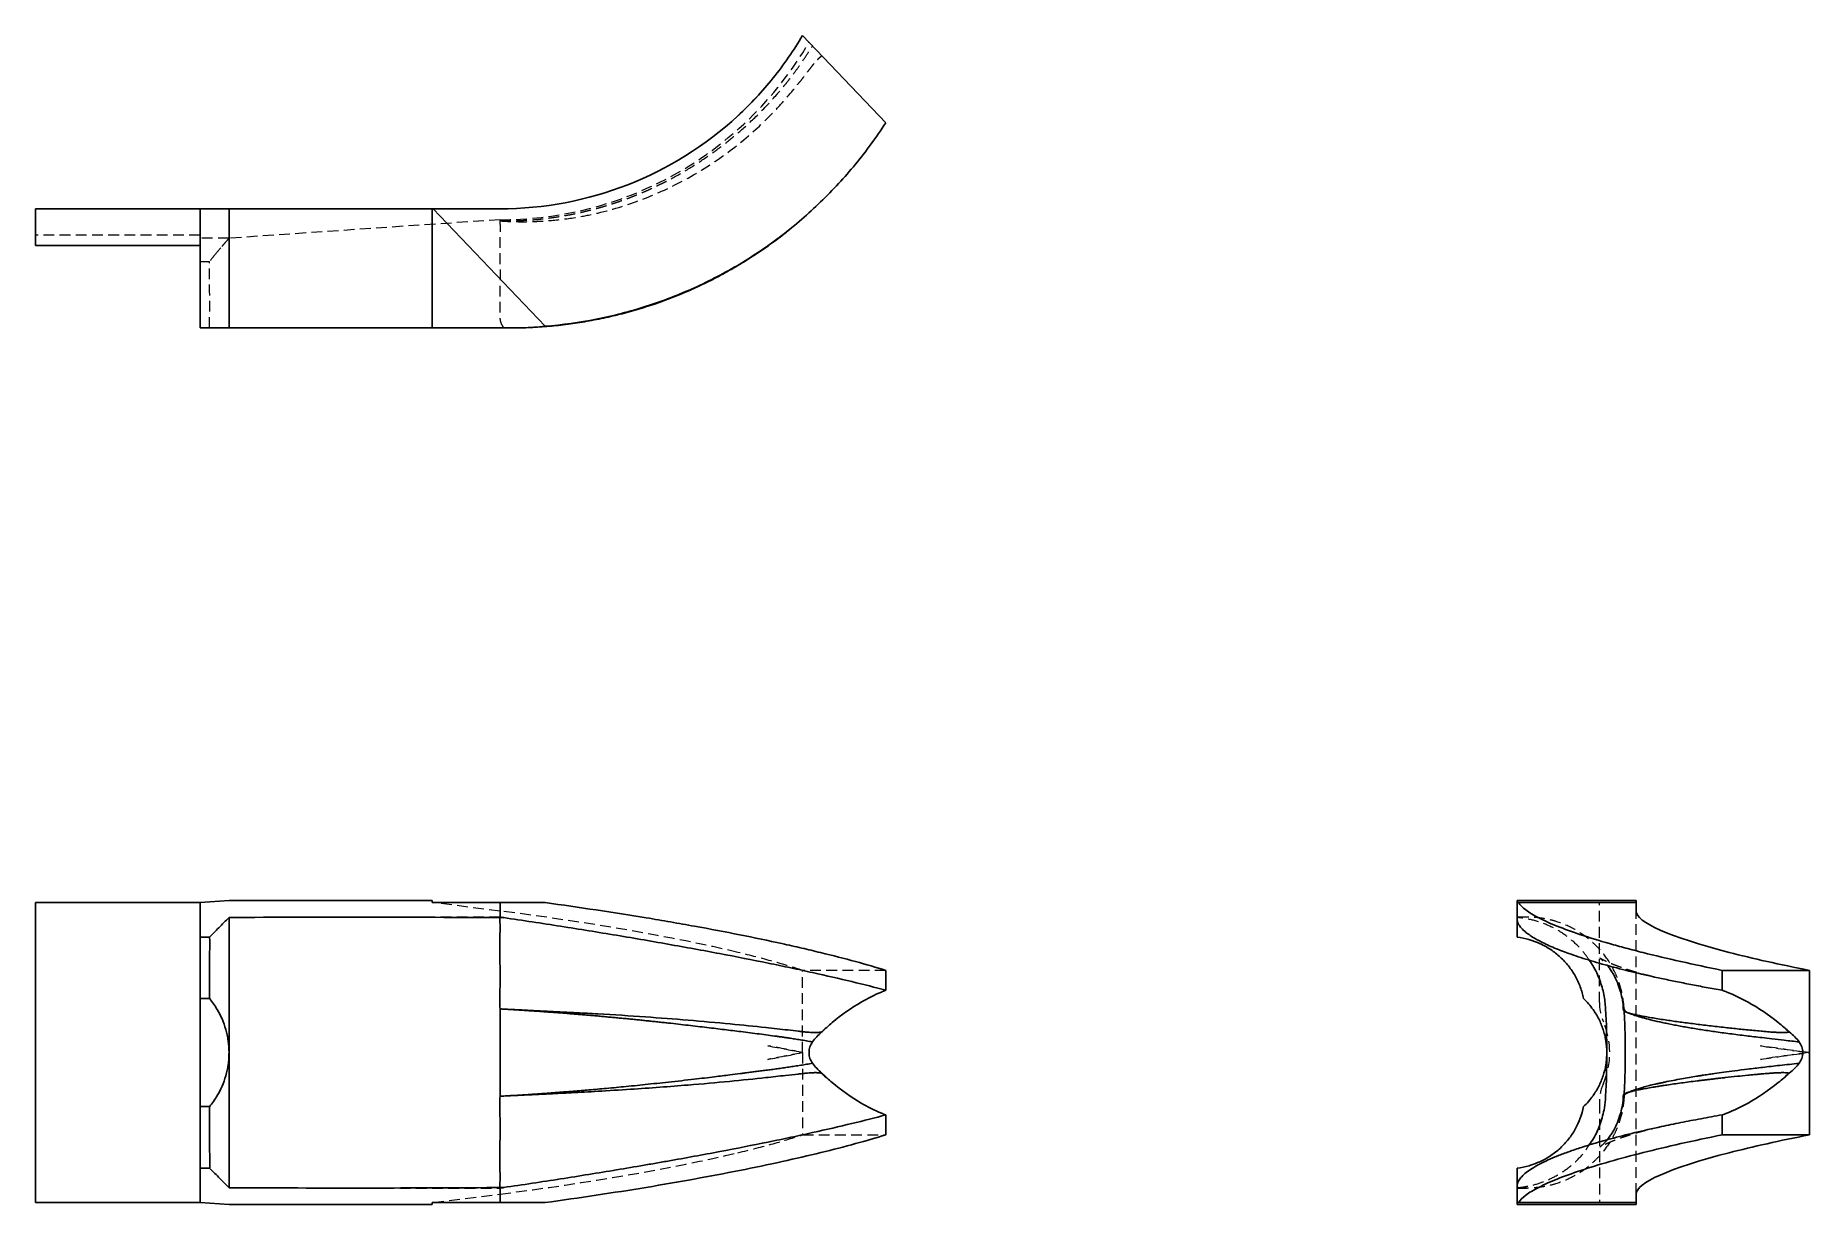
# Model space of a CAD drawing. Header units: millimetres. Extents: x 33 to 242, y 39 to 177.
import ezdxf

# ---------------------------------------------------------------- set-up
doc = ezdxf.new("R2010")
doc.units = ezdxf.units.MM
doc.linetypes.add('HIDDEN', pattern=[1.905, 1.27, -0.635])

msp = doc.modelspace()

# ---------------------------------------------------------------- linework, layer by layer
at = {"color": 7, "linetype": 'Continuous', "lineweight": 25}
for p, q in [((132.99, 166.37), (123.21, 176.63)), ((33, 151.92), (33, 156.25)), ((33, 156.25), (52.35, 156.25)), ((52.35, 151.92), (52.35, 156.25)), ((55.76, 156.25), (52.35, 156.25)), ((55.76, 142.25), (55.76, 156.25)), ((79.66, 156.25), (55.76, 156.25)), ((79.66, 156.25), (79.66, 142.25)), ((79.66, 156.25), (79.77, 156.25)), ((79.77, 156.25), (92.93, 142.43)), ((87.63, 156.25), (79.77, 156.25)), ((52.35, 151.92), (33, 151.92)), ((52.35, 151.92), (52.35, 142.25)), ((52.35, 142.25), (55.76, 142.25)), ((55.76, 142.25), (79.66, 142.25)), ((79.66, 142.25), (87.63, 142.25)), ((52.35, 74.66), (33, 74.66)), ((33, 62.91), (33, 74.66)), ((52.35, 74.66), (55.76, 74.89)), ((52.35, 70.61), (52.35, 74.66)), ((55.76, 74.89), (79.66, 74.89)), ((79.66, 74.89), (79.66, 74.66)), ((79.66, 74.66), (87.63, 74.66)), ((87.63, 74.66), (87.63, 72.95)), ((207.24, 74.66), (207.24, 72.78)), ((221.25, 74.89), (207.25, 74.89)), ((207.25, 74.89), (207.25, 74.66)), ((221.25, 74.66), (207.43, 74.66)), ((221.25, 74.66), (221.25, 74.89)), ((221.25, 73.66), (221.25, 74.66)), ((52.35, 70.61), (53.48, 70.61)), ((132.99, 64.35), (132.99, 66.69)), ((231.37, 64.35), (231.37, 66.69)), ((231.37, 66.69), (241.63, 66.69)), ((241.63, 57.02), (241.63, 66.69)), ((33, 60.65), (33, 62.91)), ((52.35, 63.37), (53.48, 63.37)), ((52.35, 63.37), (52.35, 50.67)), ((33, 60.65), (33, 53.39)), ((87.63, 57.02), (87.63, 62.16)), ((87.63, 57.02), (87.63, 51.88)), ((241.63, 57.02), (241.63, 47.35)), ((33, 53.39), (33, 51.13)), ((33, 51.13), (33, 39.38)), ((52.35, 50.67), (53.48, 50.67)), ((132.99, 49.7), (132.99, 47.35)), ((231.37, 49.7), (231.37, 47.35)), ((241.63, 47.35), (231.37, 47.35)), ((53.48, 43.43), (52.35, 43.43)), ((52.35, 43.43), (52.35, 39.38)), ((87.63, 39.38), (87.63, 41.09)), ((207.24, 41.27), (207.24, 39.38)), ((221.25, 39.38), (221.25, 40.38)), ((52.35, 39.38), (33, 39.38)), ((55.76, 39.15), (52.35, 39.38)), ((55.76, 39.15), (79.66, 39.15)), ((79.66, 39.38), (79.66, 39.15)), ((79.66, 39.38), (87.63, 39.38)), ((207.25, 39.38), (207.25, 39.15)), ((207.25, 39.15), (221.25, 39.15)), ((207.43, 39.38), (221.25, 39.38)), ((221.25, 39.15), (221.25, 39.38))]:
    msp.add_line(p, q, dxfattribs=at)
at = {"color": 7, "linetype": 'HIDDEN', "lineweight": 18}
for p, q in [((87.63, 154.97), (55.75, 152.79)), ((87.63, 154.97), (87.63, 154.83)), ((52.35, 153.15), (33, 153.15)), ((55.74, 152.79), (52.35, 152.79)), ((54.37, 151.18), (54.78, 151.66)), ((52.35, 150.06), (53.48, 150.06)), ((88.08, 142.25), (87.63, 142.25)), ((87.63, 73.66), (79.77, 74.66)), ((207.25, 74.66), (207.25, 72.95)), ((216.92, 62.91), (216.92, 74.66)), ((221.25, 40.38), (221.25, 73.66)), ((87.63, 72.95), (70.12, 72.95)), ((207.25, 72.95), (207.25, 72.79)), ((208.44, 72.95), (207.25, 72.95)), ((207.25, 72.86), (207.25, 72.62)), ((132.99, 66.69), (123.21, 66.69)), ((123.21, 57.02), (123.21, 66.69)), ((219.85, 61.76), (219.83, 62.16)), ((219.83, 62.11), (219.84, 61.89)), ((220.1, 61.77), (220.2, 61.73)), ((123.21, 57.02), (123.21, 47.35)), ((219.85, 52.28), (219.83, 51.88)), ((216.92, 51.13), (216.92, 39.38)), ((219.84, 52.15), (219.83, 51.93)), ((123.21, 47.35), (132.99, 47.35)), ((70.12, 41.09), (87.63, 41.09)), ((79.77, 39.38), (87.63, 40.38)), ((207.25, 41.09), (207.25, 41.26)), ((207.25, 41.09), (207.25, 41.13)), ((207.25, 39.38), (207.25, 41.09)), ((207.25, 41.09), (208.44, 41.09))]:
    msp.add_line(p, q, dxfattribs=at)
at = {"color": 7, "linetype": 'Continuous', "lineweight": 25}
msp.add_arc((87.63, 197.5), 41.25, 270, 312.7029, dxfattribs=at)
at = {"color": 7, "linetype": 'HIDDEN', "lineweight": 18}
for centre, radius, start, end in [((222.61, 62.91), 5.69, 180, 203.4682), ((209.04, 57.02), 9.1, 336.5318, 23.4682), ((222.61, 51.13), 5.69, 156.5318, 180)]:
    msp.add_arc(centre, radius, start, end, dxfattribs=at)
for centre, major_axis, start_param, end_param in [((87.63, 68.69), (41.25, -5.3), 0.840756, 1.586063), ((87.63, 45.36), (41.25, 5.3), 4.697122, 5.442429)]:
    msp.add_ellipse(centre, major_axis=major_axis, ratio=0.118755, start_param=start_param, end_param=end_param, dxfattribs=at)
at = {"color": 7, "linetype": 'Continuous', "lineweight": 25}
for centre, major_axis, ratio, start_param, end_param in [((262.5, 68.69), (41.25, -5.06), 0.124876, 3.156905, 3.902212), ((70.12, 61.57), (-167.3, 0), 0.068024, 4.604856, 4.79833), ((262.5, 45.36), (41.25, 5.06), 0.124876, 2.380973, 3.12628), ((70.12, 52.47), (-167.3, 0), 0.068024, 1.484856, 1.678329)]:
    msp.add_ellipse(centre, major_axis=major_axis, ratio=ratio, start_param=start_param, end_param=end_param, dxfattribs=at)
at = {"color": 7, "linetype": 'HIDDEN', "lineweight": 18}
for points, knots in [([(87.63, 154.97), (94.1, 154.95), (100.57, 156.46), (106.36, 159.34), (110.23, 161.25), (113.79, 163.78), (116.89, 166.78), (119.65, 169.45), (122.04, 172.51), (123.97, 175.84)], [-3.866808, -3.866808, -3.866808, -3.866808, -2.156703, -2.156703, -2.156703, -1.016633, -1.016633, -1.016633, 0, 0, 0, 0]), ([(87.63, 154.83), (87.84, 154.83), (88.27, 154.83), (88.91, 154.83), (89.56, 154.85), (90.2, 154.88), (90.85, 154.92), (91.5, 154.96), (92.14, 155.02), (92.79, 155.09), (93.44, 155.17), (94.09, 155.26), (94.74, 155.36), (95.38, 155.47), (96.03, 155.59), (96.68, 155.73), (97.32, 155.87), (97.97, 156.02), (98.61, 156.19), (99.26, 156.36), (99.9, 156.55), (100.54, 156.74), (101.18, 156.95), (101.81, 157.17), (102.45, 157.4), (103.08, 157.64), (103.71, 157.89), (104.34, 158.15), (104.96, 158.42), (105.58, 158.7), (106.2, 159), (106.82, 159.3), (108.02, 159.92), (109.76, 160.9), (111.96, 162.33), (114.02, 163.84), (116.08, 165.54), (118.15, 167.47), (119.66, 169.09), (120.63, 170.21), (121.12, 170.8), (121.68, 171.5), (122.29, 172.31), (122.96, 173.24), (123.67, 174.28), (124.13, 175.02), (124.38, 175.41)], [0, 0, 0, 0, 0.014566, 0.029159, 0.043779, 0.058427, 0.073106, 0.087815, 0.102555, 0.117328, 0.132134, 0.146973, 0.161847, 0.176756, 0.1917, 0.20668, 0.221696, 0.236749, 0.251839, 0.266967, 0.282134, 0.297338, 0.312582, 0.327865, 0.343188, 0.35855, 0.373952, 0.389395, 0.404877, 0.4204, 0.435964, 0.451568, 0.467213, 0.528322, 0.587847, 0.645788, 0.702139, 0.770018, 0.838327, 0.853173, 0.870765, 0.891106, 0.914197, 0.940041, 0.968641, 1, 1, 1, 1]), ([(87.63, 154.83), (87.81, 154.82), (88.21, 154.79), (88.85, 154.76), (89.59, 154.74), (90.43, 154.73), (91.36, 154.75), (92.38, 154.79), (94.17, 154.91), (96.44, 155.19), (100.23, 155.95), (104.67, 157.34), (109.91, 159.81), (114.67, 162.91), (118.05, 165.83), (120.22, 168.06), (121.5, 169.47), (122.47, 170.65), (123.16, 171.52), (123.58, 172.06), (123.95, 172.55), (124.26, 172.94), (124.51, 173.26), (124.71, 173.5), (124.9, 173.71), (125.07, 173.89), (125.22, 174.04), (125.36, 174.16), (125.45, 174.22), (125.49, 174.25)], [0, 0, 0, 0, 0.0123976, 0.0269193, 0.0435643, 0.0623329, 0.0832271, 0.1062504, 0.1314087, 0.2037699, 0.2599395, 0.3919094, 0.5166827, 0.6495988, 0.7741716, 0.8170248, 0.8598504, 0.9026195, 0.9197186, 0.9351331, 0.9488647, 0.9609176, 0.9688232, 0.9759325, 0.9822539, 0.987799, 0.9925848, 0.9966374, 1, 1, 1, 1]), ([(119.13, 170.87), (119.12, 170.85), (119.05, 170.77), (118.91, 170.61), (118.64, 170.29), (118.27, 169.88), (117.83, 169.4), (117.33, 168.87), (116.78, 168.31), (116.18, 167.72), (115.79, 167.36), (115.6, 167.18)], [0, 0, 0, 0, 0.015777, 0.057858, 0.126064, 0.251644, 0.379313, 0.501784, 0.675793, 0.841789, 1, 1, 1, 1]), ([(87.63, 154.83), (87.62, 154.79), (87.62, 154.67), (87.63, 154.38), (87.64, 154.27), (87.65, 153.99), (87.64, 153.84), (87.63, 153.32), (87.61, 152.91), (87.6, 152.19), (87.6, 151.93), (87.6, 151.39), (87.6, 151.11), (87.61, 150.52), (87.62, 150.22), (87.63, 149.58), (87.63, 149.25), (87.64, 148.22), (87.63, 147.51), (87.62, 146.4), (87.62, 146.03), (87.62, 145.26), (87.62, 144.87), (87.62, 144.29), (87.62, 144.1), (87.62, 143.8), (87.62, 143.71), (87.63, 143.51), (87.62, 143.41), (87.64, 143.12), (87.69, 142.93), (87.85, 142.57), (87.95, 142.4), (88.08, 142.25)], [0, 0, 0, 0, 0.125, 0.125, 0.1875, 0.1875, 0.25, 0.25, 0.375, 0.375, 0.4375, 0.4375, 0.5, 0.5, 0.5625, 0.5625, 0.625, 0.625, 0.75, 0.75, 0.8125, 0.8125, 0.875, 0.875, 0.90625, 0.90625, 0.921875, 0.921875, 0.9375, 0.9375, 0.96875, 0.96875, 1, 1, 1, 1]), ([(55.74, 152.78), (55.75, 152.78), (55.76, 152.8), (55.66, 152.68), (55.44, 152.42), (55.12, 152.05), (54.77, 151.64), (54.5, 151.33), (54.37, 151.18)], [0, 0, 0, 0, 0.058884, 0.275101, 0.473536, 0.676913, 0.837507, 1, 1, 1, 1]), ([(55.76, 152.78), (55.76, 152.78), (55.76, 152.79), (55.76, 152.71), (55.76, 152.66)], [0, 0, 0, 0, 0.39446, 1, 1, 1, 1]), ([(53.48, 142.25), (53.48, 143.2), (53.49, 144.1), (53.49, 145.18), (53.49, 145.4), (53.49, 145.81), (53.49, 146.01), (53.48, 146.6), (53.48, 146.97), (53.48, 147.49), (53.48, 147.66), (53.48, 147.99), (53.48, 148.14), (53.48, 148.58), (53.48, 148.84), (53.48, 149.31), (53.48, 149.51), (53.48, 149.84), (53.48, 149.97), (53.48, 150.06)], [0, 0, 0, 0, 0.25, 0.25, 0.3125, 0.3125, 0.375, 0.375, 0.5, 0.5, 0.5625, 0.5625, 0.625, 0.625, 0.75, 0.75, 0.875, 0.875, 1, 1, 1, 1]), ([(87.63, 72.95), (87.64, 72.95), (87.66, 72.95), (87.87, 72.92), (88.04, 72.89), (88.08, 72.89)], [0, 0, 0, 0, 0.324471, 0.8616216, 1, 1, 1, 1]), ([(219.83, 62.16), (219.79, 62.94), (219.67, 63.7), (219.38, 64.82), (219.27, 65.19), (218.99, 65.92), (218.84, 66.28), (218.32, 67.32), (217.91, 67.97), (217.19, 68.88), (216.93, 69.18), (216.39, 69.74), (216.11, 70), (215.52, 70.5), (215.22, 70.74), (214.58, 71.17), (214.25, 71.38), (213.22, 71.94), (212.51, 72.23), (211.4, 72.57), (211.03, 72.66), (210.26, 72.81), (209.87, 72.87), (209.29, 72.92), (209.1, 72.94), (208.8, 72.95), (208.71, 72.95), (208.51, 72.95), (208.41, 72.95), (208.12, 72.95), (207.93, 72.94), (207.57, 72.92), (207.4, 72.91), (207.25, 72.89)], [0, 0, 0, 0, 0.125, 0.125, 0.1875, 0.1875, 0.25, 0.25, 0.375, 0.375, 0.4375, 0.4375, 0.5, 0.5, 0.5625, 0.5625, 0.625, 0.625, 0.75, 0.75, 0.8125, 0.8125, 0.875, 0.875, 0.90625, 0.90625, 0.921875, 0.921875, 0.9375, 0.9375, 0.96875, 0.96875, 1, 1, 1, 1]), ([(215.71, 67.89), (215.5, 68.21), (214.94, 69.06), (213.74, 70.23), (212.2, 71.36), (210.46, 72.21), (208.79, 72.72), (207.7, 72.86), (207.25, 72.91)], [0, 0, 0, 0, 0.11305, 0.298626, 0.489556, 0.67558, 0.866985, 1, 1, 1, 1]), ([(123.21, 66.69), (122.18, 67.04), (121.02, 67.38), (118.47, 68.09), (117.09, 68.44), (115.6, 68.8)], [0, 0, 0, 0, 0.5, 0.5, 1, 1, 1, 1]), ([(223.17, 65.96), (223.15, 65.96), (223.12, 65.97), (222.93, 66.02), (222.61, 66.1), (222.26, 66.18), (221.89, 66.28), (221.54, 66.38), (221.25, 66.46), (220.99, 66.54), (220.75, 66.61), (220.53, 66.68), (220.27, 66.76), (219.98, 66.86), (219.66, 66.97), (219.36, 67.07), (219.11, 67.17), (218.89, 67.25), (218.67, 67.33), (218.41, 67.44), (218.13, 67.55), (217.87, 67.67), (217.65, 67.77), (217.49, 67.85), (217.35, 67.92), (217.2, 68), (217.06, 68.07), (216.98, 68.12), (216.99, 68.12), (217.09, 68.05), (217.25, 67.91), (217.47, 67.7), (217.66, 67.49), (217.8, 67.33), (217.84, 67.28)], [0, 0, 0, 0, 0.026976, 0.049523, 0.071305, 0.098645, 0.131063, 0.160433, 0.184363, 0.205693, 0.225473, 0.243966, 0.264037, 0.290937, 0.321389, 0.352983, 0.37887, 0.399263, 0.42222, 0.451546, 0.485658, 0.527375, 0.561421, 0.588381, 0.612908, 0.647419, 0.688694, 0.746826, 0.804412, 0.854479, 0.899256, 0.939929, 0.980632, 1, 1, 1, 1]), ([(219.83, 62.16), (219.82, 62.14), (219.78, 62.11), (219.75, 62.07), (219.73, 62.02), (219.75, 61.98), (219.76, 61.96)], [0, 0, 0, 0, 0.1905123, 0.4225773, 0.6961868, 1, 1, 1, 1]), ([(219.85, 62.12), (219.87, 62.06), (219.89, 61.95), (220.16, 61.77), (220.49, 61.64), (220.6, 61.59)], [0, 0, 0, 0, 0.346322, 0.789139, 1, 1, 1, 1]), ([(219.85, 51.93), (219.85, 51.97), (219.87, 52.06), (220.06, 52.2), (220.26, 52.3), (220.37, 52.36), (220.48, 52.41), (220.55, 52.44), (220.57, 52.44)], [0, 0, 0, 0, 0.279759, 0.657488, 0.757409, 0.857739, 0.958481, 1, 1, 1, 1]), ([(219.83, 51.88), (219.79, 51.1), (219.67, 50.34), (219.38, 49.22), (219.27, 48.85), (218.99, 48.12), (218.84, 47.76), (218.32, 46.72), (217.91, 46.07), (217.19, 45.16), (216.93, 44.86), (216.39, 44.3), (216.11, 44.04), (215.52, 43.54), (215.22, 43.31), (214.58, 42.87), (214.25, 42.66), (213.22, 42.11), (212.51, 41.81), (211.4, 41.47), (211.03, 41.38), (210.26, 41.23), (209.87, 41.17), (209.29, 41.12), (209.1, 41.11), (208.8, 41.09), (208.71, 41.09), (208.51, 41.09), (208.41, 41.09), (208.12, 41.09), (207.93, 41.1), (207.57, 41.12), (207.4, 41.14), (207.25, 41.15)], [0, 0, 0, 0, 0.125, 0.125, 0.1875, 0.1875, 0.25, 0.25, 0.375, 0.375, 0.4375, 0.4375, 0.5, 0.5, 0.5625, 0.5625, 0.625, 0.625, 0.75, 0.75, 0.8125, 0.8125, 0.875, 0.875, 0.90625, 0.90625, 0.921875, 0.921875, 0.9375, 0.9375, 0.96875, 0.96875, 1, 1, 1, 1]), ([(219.83, 51.88), (219.81, 51.9), (219.77, 51.94), (219.74, 51.98), (219.73, 52.03), (219.75, 52.06), (219.76, 52.08)], [0, 0, 0, 0, 0.23798, 0.495873, 0.773582, 1, 1, 1, 1]), ([(217.84, 46.76), (217.79, 46.7), (217.65, 46.53), (217.45, 46.33), (217.26, 46.14), (217.11, 46.02), (217.01, 45.94), (216.97, 45.91), (217.01, 45.93), (217.08, 45.98), (217.16, 46.02), (217.26, 46.08), (217.38, 46.14), (217.54, 46.22), (217.78, 46.33), (218.13, 46.49), (218.54, 46.66), (218.98, 46.83), (219.43, 46.99), (219.89, 47.15), (220.28, 47.28), (220.55, 47.37), (220.79, 47.44), (221.05, 47.52), (221.35, 47.61), (221.71, 47.71), (222.11, 47.82), (222.5, 47.92), (222.87, 48.01), (223.11, 48.07), (223.15, 48.08), (223.17, 48.08)], [0, 0, 0, 0, 0.024924, 0.062939, 0.101102, 0.138406, 0.179111, 0.224892, 0.275936, 0.312595, 0.341572, 0.36423, 0.387357, 0.419467, 0.458234, 0.509864, 0.568226, 0.609095, 0.653471, 0.709195, 0.737492, 0.758321, 0.778133, 0.799394, 0.823101, 0.853645, 0.888877, 0.921147, 0.946456, 0.970598, 1, 1, 1, 1]), ([(115.6, 45.24), (117.09, 45.6), (118.47, 45.95), (121.02, 46.66), (122.18, 47.01), (123.21, 47.35)], [0, 0, 0, 0, 0.5, 0.5, 1, 1, 1, 1]), ([(207.25, 41.13), (207.81, 41.2), (208.94, 41.35), (210.63, 41.9), (212.3, 42.74), (213.84, 43.89), (215, 45.04), (215.52, 45.86), (215.7, 46.14)], [0, 0, 0, 0, 0.166042, 0.335853, 0.52251, 0.714601, 0.900923, 1, 1, 1, 1]), ([(87.63, 41.09), (87.64, 41.09), (87.66, 41.09), (87.87, 41.12), (88.04, 41.15), (88.08, 41.15)], [0, 0, 0, 0, 0.324471, 0.861622, 1, 1, 1, 1])]:
    msp.add_open_spline(points, degree=3, knots=knots, dxfattribs=at)
at = {"color": 7, "linetype": 'Continuous', "lineweight": 25}
for points, knots in [([(123.21, 176.63), (122.18, 174.89), (121.02, 173.22), (118.47, 170.05), (117.09, 168.57), (115.6, 167.18)], [0, 0, 0, 0, 0.5, 0.5, 1, 1, 1, 1]), ([(92.93, 142.43), (94.96, 142.6), (96.96, 142.88), (100.94, 143.66), (102.91, 144.17), (105.8, 145.09), (106.75, 145.43), (108.64, 146.16), (109.57, 146.55), (112.34, 147.8), (114.11, 148.73), (117.54, 150.78), (119.19, 151.9), (121.57, 153.73), (122.35, 154.36), (123.87, 155.67), (124.61, 156.35), (126.79, 158.46), (128.15, 159.94), (130.7, 163.04), (131.89, 164.67), (132.99, 166.37)], [0, 0, 0, 0, 0.125, 0.125, 0.25, 0.25, 0.3125, 0.3125, 0.375, 0.375, 0.5, 0.5, 0.625, 0.625, 0.6875, 0.6875, 0.75, 0.75, 0.875, 0.875, 1, 1, 1, 1]), ([(87.63, 142.25), (88.36, 142.24), (89.83, 142.23), (92.04, 142.32), (94.25, 142.5), (96.47, 142.78), (98.69, 143.16), (100.91, 143.63), (103.11, 144.2), (105.97, 145.07), (108.75, 146.12), (111.43, 147.33), (113.42, 148.33), (115.38, 149.43), (117.32, 150.62), (119.19, 151.9), (120.83, 153.09), (121.78, 153.91), (122.16, 154.24)], [0, 0, 0, 0, 0.058938, 0.117877, 0.177225, 0.236574, 0.297213, 0.357851, 0.418936, 0.48002, 0.59787, 0.657216, 0.716561, 0.777203, 0.837844, 0.898938, 0.960032, 1, 1, 1, 1]), ([(92.93, 74.66), (94.96, 74.38), (96.96, 74.09), (100.94, 73.5), (102.91, 73.19), (105.8, 72.71), (106.75, 72.55), (108.64, 72.22), (109.57, 72.05), (112.34, 71.55), (114.11, 71.22), (117.54, 70.53), (119.19, 70.19), (121.57, 69.67), (122.35, 69.49), (123.87, 69.14), (124.61, 68.96), (126.79, 68.43), (128.15, 68.08), (130.7, 67.38), (131.89, 67.04), (132.99, 66.69)], [0, 0, 0, 0, 0.125, 0.125, 0.25, 0.25, 0.3125, 0.3125, 0.375, 0.375, 0.5, 0.5, 0.625, 0.625, 0.6875, 0.6875, 0.75, 0.75, 0.875, 0.875, 1, 1, 1, 1]), ([(207.26, 74.66), (207.25, 74.66), (207.25, 74.66), (207.36, 74.66), (207.43, 74.66)], [0, 0, 0, 0, 0.401799, 1, 1, 1, 1]), ([(207.43, 74.66), (207.6, 74.38), (207.88, 74.09), (208.66, 73.5), (209.17, 73.19), (210.09, 72.71), (210.43, 72.55), (211.16, 72.22), (211.55, 72.05), (212.8, 71.55), (213.73, 71.22), (215.78, 70.53), (216.9, 70.19), (218.73, 69.67), (219.36, 69.49), (220.67, 69.14), (221.35, 68.96), (223.46, 68.43), (224.94, 68.08), (228.04, 67.38), (229.67, 67.04), (231.37, 66.69)], [0, 0, 0, 0, 0.125, 0.125, 0.25, 0.25, 0.3125, 0.3125, 0.375, 0.375, 0.5, 0.5, 0.625, 0.625, 0.6875, 0.6875, 0.75, 0.75, 0.875, 0.875, 1, 1, 1, 1]), ([(55.76, 72.91), (55.56, 72.71), (55.36, 72.51), (55.16, 72.31), (54.96, 72.11), (54.76, 71.9), (54.56, 71.7), (54.2, 71.34), (53.84, 70.97), (53.48, 70.61)], [0, 0, 0, 0, 0.00085035, 0.00085035, 0.00085035, 0.001700699, 0.001700699, 0.001700699, 0.003239052, 0.003239052, 0.003239052, 0.003239052]), ([(55.76, 62.17), (55.76, 62.85), (55.76, 63.52), (55.76, 64.51), (55.76, 64.84), (55.76, 65.49), (55.76, 65.81), (55.76, 66.74), (55.76, 67.34), (55.76, 68.18), (55.76, 68.46), (55.76, 68.99), (55.76, 69.24), (55.76, 69.97), (55.76, 70.42), (55.76, 71.21), (55.76, 71.56), (55.77, 72.14), (55.76, 72.37), (55.76, 72.64), (55.76, 72.72), (55.76, 72.84), (55.76, 72.88), (55.76, 72.91)], [0, 0, 0, 0, 0.125, 0.125, 0.1875, 0.1875, 0.25, 0.25, 0.375, 0.375, 0.4375, 0.4375, 0.5, 0.5, 0.625, 0.625, 0.75, 0.75, 0.875, 0.875, 0.9375, 0.9375, 1, 1, 1, 1]), ([(87.63, 62.16), (87.62, 62.78), (87.61, 64.05), (87.66, 65.87), (87.62, 67.59), (87.59, 69.12), (87.61, 70.45), (87.64, 71.53), (87.63, 72.33), (87.6, 72.8), (87.65, 72.94), (87.61, 72.96), (87.63, 72.95), (87.63, 72.95)], [0, 0, 0, 0, 0.108748, 0.220616, 0.329381, 0.441279, 0.550271, 0.662392, 0.77181, 0.884389, 0.974113, 0.99913, 1, 1, 1, 1]), ([(87.63, 72.95), (89.89, 72.62), (92.13, 72.29), (96.56, 71.6), (98.76, 71.24), (102.02, 70.7), (103.1, 70.52), (105.25, 70.15), (106.32, 69.96), (109.47, 69.4), (111.5, 69.03), (115.42, 68.29), (117.32, 67.91), (119.61, 67.45), (120.06, 67.35), (120.96, 67.17), (121.4, 67.07), (122.71, 66.8), (123.56, 66.61), (126.02, 66.07), (127.56, 65.71), (130.43, 65.02), (131.77, 64.68), (132.99, 64.35)], [0, 0, 0, 0, 0.125, 0.125, 0.25, 0.25, 0.3125, 0.3125, 0.375, 0.375, 0.5, 0.5, 0.625, 0.625, 0.65625, 0.65625, 0.6875, 0.6875, 0.75, 0.75, 0.875, 0.875, 1, 1, 1, 1]), ([(207.25, 72.79), (207.24, 72.73), (207.24, 72.57), (207.32, 72.3), (207.5, 71.96), (207.78, 71.61), (208.16, 71.25), (208.63, 70.89), (209.2, 70.52), (210.07, 70.03), (211.12, 69.53), (212.33, 69.04), (213.33, 68.67), (214.43, 68.29), (215.62, 67.91), (216.9, 67.53), (218.68, 67.04), (221.06, 66.43), (223.67, 65.84), (225.9, 65.38), (227.66, 65.03), (229.48, 64.68), (230.74, 64.46), (231.37, 64.35)], [0, 0, 0, 0, 0.020294, 0.062195, 0.104387, 0.14658, 0.18969, 0.232799, 0.276226, 0.319652, 0.403435, 0.445625, 0.487815, 0.530927, 0.574039, 0.617472, 0.660905, 0.7442, 0.828058, 0.870888, 0.913717, 0.956859, 1, 1, 1, 1]), ([(207.25, 72.62), (207.25, 72.51), (207.25, 72.21), (207.25, 71.72), (207.25, 71.15), (207.25, 70.79), (207.25, 70.61)], [0, 0, 0, 0, 0.155314, 0.456012, 0.728008, 1, 1, 1, 1]), ([(52.35, 63.37), (52.35, 64.3), (52.35, 65.2), (52.35, 66.85), (52.35, 67.6), (52.35, 68.89), (52.35, 69.42), (52.35, 70.22), (52.35, 70.49), (52.35, 70.61)], [0, 0, 0, 0, 0.25, 0.25, 0.5, 0.5, 0.75, 0.75, 1, 1, 1, 1]), ([(53.48, 70.61), (53.48, 70.49), (53.49, 70.23), (53.49, 69.73), (53.49, 69.62), (53.49, 69.38), (53.49, 69.26), (53.48, 68.87), (53.48, 68.57), (53.48, 68.09), (53.48, 67.92), (53.48, 67.57), (53.48, 67.39), (53.48, 66.84), (53.48, 66.45), (53.48, 65.62), (53.48, 65.19), (53.48, 64.29), (53.48, 63.84), (53.48, 63.37)], [0, 0, 0, 0, 0.25, 0.25, 0.3125, 0.3125, 0.375, 0.375, 0.5, 0.5, 0.5625, 0.5625, 0.625, 0.625, 0.75, 0.75, 0.875, 0.875, 1, 1, 1, 1]), ([(207.25, 70.61), (208.2, 70.49), (209.1, 70.23), (210.18, 69.73), (210.4, 69.62), (210.81, 69.38), (211.01, 69.26), (211.6, 68.87), (211.97, 68.57), (212.49, 68.09), (212.66, 67.92), (212.99, 67.57), (213.14, 67.39), (213.58, 66.84), (213.84, 66.45), (214.31, 65.62), (214.51, 65.19), (214.84, 64.29), (214.97, 63.84), (215.06, 63.37)], [0, 0, 0, 0, 0.25, 0.25, 0.3125, 0.3125, 0.375, 0.375, 0.5, 0.5, 0.5625, 0.5625, 0.625, 0.625, 0.75, 0.75, 0.875, 0.875, 1, 1, 1, 1]), ([(217.66, 62.17), (217.61, 62.73), (217.5, 63.88), (216.98, 65.59), (216.39, 66.96), (215.86, 67.68), (215.71, 67.89)], [0, 0, 0, 0, 0.278349, 0.563236, 0.87107, 1, 1, 1, 1]), ([(217.84, 67.28), (217.88, 67.22), (217.99, 67.1), (218.19, 66.82), (218.39, 66.52), (218.64, 66.09), (218.98, 65.42), (219.3, 64.58), (219.55, 63.63), (219.71, 62.78), (219.73, 62.2), (219.74, 61.96)], [0, 0, 0, 0, 0.095376, 0.219504, 0.278329, 0.357004, 0.473207, 0.628696, 0.755022, 0.899954, 1, 1, 1, 1]), ([(241.63, 66.69), (239.89, 67.04), (238.22, 67.38), (235.05, 68.09), (233.57, 68.44), (232.18, 68.8)], [0, 0, 0, 0, 0.5, 0.5, 1, 1, 1, 1]), ([(126.07, 59.99), (126.28, 60.19), (126.49, 60.37), (127.8, 61.48), (129.68, 62.81), (131.67, 63.8), (132.65, 64.21), (132.82, 64.28), (132.99, 64.35)], [-0.110053, -0.110053, -0.110053, -0.110053, 0, 0, 0.553168, 0.921946, 0.921946, 1, 1, 1, 1]), ([(238.64, 59.99), (238.42, 60.19), (238.19, 60.37), (236.82, 61.48), (234.84, 62.81), (232.76, 63.8), (231.73, 64.21), (231.55, 64.28), (231.37, 64.35)], [-0.110053, -0.110053, -0.110053, -0.110053, 0, 0, 0.553168, 0.921946, 0.921946, 1, 1, 1, 1]), ([(54.37, 51.96), (54.58, 52.3), (54.78, 52.67), (55.12, 53.45), (55.26, 53.87), (55.5, 54.73), (55.6, 55.17), (55.69, 55.85), (55.72, 56.09), (55.75, 56.56), (55.76, 56.79), (55.76, 57.49), (55.72, 57.95), (55.63, 58.64), (55.59, 58.87), (55.5, 59.31), (55.44, 59.53), (55.26, 60.17), (55.12, 60.59), (54.78, 61.37), (54.58, 61.74), (54.37, 62.08)], [0, 0, 0, 0, 0.125, 0.125, 0.25, 0.25, 0.375, 0.375, 0.4375, 0.4375, 0.5, 0.5, 0.625, 0.625, 0.6875, 0.6875, 0.75, 0.75, 0.875, 0.875, 1, 1, 1, 1]), ([(87.63, 62.16), (87.81, 62.15), (88.21, 62.13), (88.85, 62.09), (89.59, 62.06), (90.43, 62.02), (91.36, 61.97), (92.38, 61.92), (94.17, 61.84), (96.44, 61.72), (100.23, 61.52), (104.67, 61.23), (109.91, 60.83), (114.67, 60.4), (118.05, 60.06), (120.22, 59.82), (121.5, 59.68), (122.47, 59.56), (123.16, 59.49), (123.58, 59.44), (123.95, 59.41), (124.26, 59.39), (124.51, 59.38), (124.71, 59.38), (124.9, 59.38), (125.07, 59.39), (125.22, 59.4), (125.36, 59.42), (125.45, 59.44), (125.49, 59.45)], [0, 0, 0, 0, 0.0123976, 0.0269193, 0.0435643, 0.0623329, 0.0832271, 0.1062504, 0.1314087, 0.2037699, 0.2599395, 0.3919094, 0.5166827, 0.6495988, 0.7741716, 0.8170248, 0.8598504, 0.9026195, 0.9197186, 0.9351331, 0.9488647, 0.9609176, 0.9688232, 0.9759325, 0.9822539, 0.987799, 0.9925848, 0.9966374, 1, 1, 1, 1]), ([(87.63, 62.16), (87.84, 62.15), (88.27, 62.12), (88.91, 62.08), (89.56, 62.05), (90.2, 62), (90.85, 61.96), (91.5, 61.92), (92.14, 61.88), (92.79, 61.83), (93.44, 61.78), (94.09, 61.74), (94.74, 61.69), (95.38, 61.64), (96.03, 61.58), (96.68, 61.53), (97.32, 61.48), (97.97, 61.42), (98.61, 61.37), (99.26, 61.31), (99.9, 61.25), (100.54, 61.19), (101.18, 61.13), (101.81, 61.07), (102.45, 61.01), (103.08, 60.95), (103.71, 60.89), (104.34, 60.82), (104.96, 60.76), (105.58, 60.69), (106.2, 60.63), (106.82, 60.56), (108.02, 60.43), (109.76, 60.23), (111.96, 59.97), (114.02, 59.72), (116.08, 59.47), (118.15, 59.21), (119.66, 59.01), (120.63, 58.87), (121.12, 58.8), (121.68, 58.72), (122.29, 58.63), (122.96, 58.52), (123.67, 58.4), (124.13, 58.32), (124.38, 58.28)], [0, 0, 0, 0, 0.014566, 0.029159, 0.043779, 0.058427, 0.073106, 0.087815, 0.102555, 0.117328, 0.132134, 0.146973, 0.161847, 0.176756, 0.1917, 0.20668, 0.221696, 0.236749, 0.251839, 0.266967, 0.282134, 0.297338, 0.312582, 0.327865, 0.343188, 0.35855, 0.373952, 0.389395, 0.404877, 0.4204, 0.435964, 0.451568, 0.467213, 0.528322, 0.587847, 0.645788, 0.702139, 0.770018, 0.838327, 0.853173, 0.870765, 0.891106, 0.914197, 0.940041, 0.968641, 1, 1, 1, 1]), ([(216.18, 51.96), (216.42, 52.3), (216.65, 52.67), (217.04, 53.45), (217.22, 53.87), (217.5, 54.73), (217.61, 55.17), (217.72, 55.85), (217.75, 56.09), (217.78, 56.56), (217.79, 56.79), (217.79, 57.49), (217.76, 57.95), (217.64, 58.64), (217.6, 58.87), (217.49, 59.31), (217.43, 59.53), (217.22, 60.17), (217.05, 60.59), (216.65, 61.37), (216.42, 61.74), (216.18, 62.08)], [0, 0, 0, 0, 0.125, 0.125, 0.25, 0.25, 0.375, 0.375, 0.4375, 0.4375, 0.5, 0.5, 0.625, 0.625, 0.6875, 0.6875, 0.75, 0.75, 0.875, 0.875, 1, 1, 1, 1]), ([(219.76, 61.96), (219.76, 61.96), (219.76, 61.94), (219.82, 61.9), (219.92, 61.84), (220.05, 61.78), (220.18, 61.74), (220.32, 61.69), (220.46, 61.65), (220.6, 61.61), (220.85, 61.55), (221.24, 61.46), (221.82, 61.34), (222.48, 61.22), (223.21, 61.09), (224, 60.96), (225.04, 60.8), (226.37, 60.62), (228.05, 60.4), (229.82, 60.18), (231.33, 60.01), (232.51, 59.88), (233.34, 59.79), (234.19, 59.71), (235.06, 59.62), (235.85, 59.55), (236.52, 59.49), (237.06, 59.44), (237.55, 59.41), (238, 59.39), (238.42, 59.38), (238.79, 59.38), (239.07, 59.4), (239.19, 59.44), (239.25, 59.45)], [0, 0, 0, 0, 0.001087, 0.035194, 0.068984, 0.092825, 0.115143, 0.135935, 0.155199, 0.172935, 0.189139, 0.238225, 0.286441, 0.333784, 0.38025, 0.425832, 0.470525, 0.544482, 0.616183, 0.685598, 0.752684, 0.780846, 0.809002, 0.837145, 0.865269, 0.893365, 0.912092, 0.928973, 0.944012, 0.957212, 0.971791, 0.983719, 0.993072, 1, 1, 1, 1]), ([(219.84, 61.89), (219.86, 61.53), (219.91, 60.56), (219.95, 58.93), (219.96, 57.66), (219.97, 57.02)], [0, 0, 0, 0, 0.223193, 0.609711, 1, 1, 1, 1]), ([(220.2, 61.73), (220.23, 61.72), (220.32, 61.69), (220.47, 61.64), (220.57, 61.6), (220.6, 61.58)], [0, 0, 0, 0, 0.276249, 0.796982, 1, 1, 1, 1]), ([(220.6, 61.59), (220.71, 61.55), (220.97, 61.43), (221.6, 61.23), (222.43, 61), (223.44, 60.75), (224.4, 60.54), (225.25, 60.36), (225.93, 60.23), (226.63, 60.1), (227.35, 59.97), (228.1, 59.85), (228.86, 59.72), (229.65, 59.6), (230.47, 59.48), (231.34, 59.36), (232.26, 59.24), (233.22, 59.11), (234.16, 59), (235.1, 58.89), (236.1, 58.77), (237.29, 58.63), (238.74, 58.46), (239.83, 58.34), (240.41, 58.28)], [0, 0, 0, 0, 0.050403, 0.122603, 0.195517, 0.269168, 0.343565, 0.381456, 0.418859, 0.455775, 0.492202, 0.528142, 0.563592, 0.598553, 0.633022, 0.670426, 0.707937, 0.745555, 0.783279, 0.815965, 0.849915, 0.891896, 0.94192, 1, 1, 1, 1]), ([(126.07, 59.99), (126.02, 59.95), (125.97, 59.9), (125.87, 59.81), (125.82, 59.76), (125.68, 59.63), (125.58, 59.54), (125.49, 59.45)], [0, 0, 0, 0, 0.25, 0.25, 0.5, 0.5, 1, 1, 1, 1]), ([(238.64, 59.99), (238.69, 59.95), (238.74, 59.9), (238.84, 59.81), (238.9, 59.76), (239.05, 59.63), (239.15, 59.54), (239.25, 59.45)], [0, 0, 0, 0, 0.25, 0.25, 0.5, 0.5, 1, 1, 1, 1]), ([(123.97, 57.02), (123.97, 57.09), (123.97, 57.15), (123.98, 57.27), (123.99, 57.33), (124.02, 57.5), (124.05, 57.6), (124.15, 57.91), (124.25, 58.1), (124.38, 58.28)], [0, 0, 0, 0, 0.125, 0.125, 0.25, 0.25, 0.5, 0.5, 1, 1, 1, 1]), ([(123.97, 57.02), (123.97, 56.95), (123.97, 56.89), (123.98, 56.77), (123.99, 56.71), (124.02, 56.55), (124.05, 56.44), (124.15, 56.13), (124.25, 55.94), (124.38, 55.76)], [0, 0, 0, 0, 0.125, 0.125, 0.25, 0.25, 0.5, 0.5, 1, 1, 1, 1]), ([(219.97, 57.02), (219.96, 56.38), (219.95, 55.11), (219.91, 53.49), (219.86, 52.51), (219.84, 52.15)], [0, 0, 0, 0, 0.389819, 0.776031, 1, 1, 1, 1]), ([(240.84, 57.02), (240.84, 57.09), (240.84, 57.15), (240.83, 57.27), (240.82, 57.33), (240.79, 57.5), (240.76, 57.6), (240.65, 57.91), (240.54, 58.1), (240.41, 58.28)], [0, 0, 0, 0, 0.125, 0.125, 0.25, 0.25, 0.5, 0.5, 1, 1, 1, 1]), ([(240.84, 57.02), (240.84, 56.95), (240.84, 56.89), (240.83, 56.77), (240.82, 56.71), (240.79, 56.55), (240.76, 56.44), (240.65, 56.13), (240.54, 55.94), (240.41, 55.76)], [0, 0, 0, 0, 0.125, 0.125, 0.25, 0.25, 0.5, 0.5, 1, 1, 1, 1]), ([(87.63, 51.88), (87.84, 51.9), (88.25, 51.92), (88.88, 51.96), (89.51, 51.99), (90.15, 52.03), (90.78, 52.07), (91.42, 52.12), (92.06, 52.16), (92.69, 52.2), (93.33, 52.25), (93.97, 52.3), (94.62, 52.35), (95.26, 52.4), (95.9, 52.45), (96.54, 52.5), (97.18, 52.55), (98.3, 52.65), (99.97, 52.79), (102.26, 53.01), (104.8, 53.27), (107.59, 53.56), (110.31, 53.87), (112.71, 54.15), (114.51, 54.38), (115.7, 54.53), (116.49, 54.63), (117.06, 54.7), (117.66, 54.78), (118.28, 54.86), (118.92, 54.94), (119.57, 55.03), (120.24, 55.12), (120.92, 55.22), (121.61, 55.32), (122.31, 55.42), (123.01, 55.53), (123.7, 55.65), (124.15, 55.72), (124.38, 55.76)], [0, 0, 0, 0, 0.014217, 0.028481, 0.042794, 0.057155, 0.071566, 0.086026, 0.100536, 0.115096, 0.129708, 0.144369, 0.159082, 0.173847, 0.188663, 0.203531, 0.21845, 0.233422, 0.281291, 0.336203, 0.398163, 0.467179, 0.546884, 0.612618, 0.664356, 0.702103, 0.718667, 0.736282, 0.754949, 0.774676, 0.795462, 0.81731, 0.840218, 0.864189, 0.889223, 0.91532, 0.942481, 0.970707, 1, 1, 1, 1]), ([(87.63, 51.88), (87.83, 51.89), (88.25, 51.92), (88.89, 51.95), (89.57, 51.98), (90.28, 52.02), (91.03, 52.05), (91.82, 52.09), (92.63, 52.13), (94.04, 52.2), (96.22, 52.3), (99.41, 52.48), (104.08, 52.77), (109.37, 53.16), (114.65, 53.63), (118.4, 54.02), (120.99, 54.31), (122.38, 54.47), (123.17, 54.55), (123.6, 54.6), (123.97, 54.63), (124.27, 54.65), (124.51, 54.66), (124.71, 54.66), (124.89, 54.66), (125.06, 54.65), (125.22, 54.64), (125.35, 54.62), (125.45, 54.6), (125.49, 54.59)], [0, 0, 0, 0, 0.013715, 0.02821, 0.043484, 0.059533, 0.076354, 0.093945, 0.112301, 0.131417, 0.189127, 0.259959, 0.350075, 0.51666, 0.647499, 0.774169, 0.849906, 0.90261, 0.920471, 0.936142, 0.949622, 0.960911, 0.968745, 0.975809, 0.98211, 0.987657, 0.992467, 0.996567, 1, 1, 1, 1]), ([(126.07, 54.05), (126.02, 54.09), (125.97, 54.14), (125.87, 54.23), (125.82, 54.28), (125.68, 54.41), (125.58, 54.5), (125.49, 54.59)], [0, 0, 0, 0, 0.25, 0.25, 0.5, 0.5, 1, 1, 1, 1]), ([(219.76, 52.08), (219.76, 52.08), (219.77, 52.1), (219.82, 52.14), (219.92, 52.2), (220.06, 52.26), (220.21, 52.31), (220.32, 52.35), (220.38, 52.37), (220.45, 52.38), (220.52, 52.4), (220.59, 52.42), (220.67, 52.44), (220.78, 52.47), (220.93, 52.51), (221.16, 52.56), (221.47, 52.63), (221.89, 52.71), (222.47, 52.82), (223.02, 52.92), (223.46, 52.99), (223.7, 53.03), (223.97, 53.07), (224.25, 53.12), (224.55, 53.16), (225.28, 53.27), (226.52, 53.45), (227.93, 53.63), (228.89, 53.75), (229.34, 53.8), (229.8, 53.86), (230.27, 53.91), (230.74, 53.97), (231.22, 54.02), (232.01, 54.11), (233.06, 54.22), (234.07, 54.33), (234.69, 54.39), (234.97, 54.41), (235.24, 54.44), (235.49, 54.46), (235.72, 54.48), (236.08, 54.52), (236.54, 54.55), (237.09, 54.6), (237.57, 54.63), (238.01, 54.65), (238.42, 54.67), (238.79, 54.66), (239.07, 54.64), (239.19, 54.6), (239.25, 54.59)], [0, 0, 0, 0, 0.006784, 0.037075, 0.062197, 0.09325, 0.1278, 0.136037, 0.144449, 0.153036, 0.161799, 0.170737, 0.17985, 0.189138, 0.205932, 0.227988, 0.255299, 0.287861, 0.330556, 0.379822, 0.393812, 0.408253, 0.423144, 0.438487, 0.454279, 0.470523, 0.551375, 0.630776, 0.648407, 0.665967, 0.683455, 0.700871, 0.718216, 0.735489, 0.75269, 0.802248, 0.843904, 0.853507, 0.862566, 0.871081, 0.879053, 0.88648, 0.893364, 0.912923, 0.930085, 0.944846, 0.957209, 0.971668, 0.983561, 0.992954, 1, 1, 1, 1]), ([(220.57, 52.44), (220.6, 52.46), (220.67, 52.49), (220.81, 52.54), (221.05, 52.63), (221.39, 52.74), (221.89, 52.89), (222.38, 53.03), (222.8, 53.14), (223.11, 53.21), (223.44, 53.29), (223.81, 53.37), (224.2, 53.46), (224.78, 53.59), (225.56, 53.74), (226.53, 53.92), (227.45, 54.08), (228.19, 54.21), (228.76, 54.3), (229.15, 54.36), (229.52, 54.42), (229.85, 54.47), (230.16, 54.51), (230.71, 54.59), (231.59, 54.72), (232.88, 54.89), (234.4, 55.08), (236.16, 55.29), (238.17, 55.52), (239.65, 55.68), (240.41, 55.76)], [0, 0, 0, 0, 0.012648, 0.034189, 0.055818, 0.099022, 0.147061, 0.199938, 0.222038, 0.244885, 0.26848, 0.292824, 0.317915, 0.343756, 0.400858, 0.452568, 0.498877, 0.539779, 0.559046, 0.576829, 0.593129, 0.607945, 0.62128, 0.633133, 0.678968, 0.7309, 0.78896, 0.853158, 0.923501, 1, 1, 1, 1]), ([(238.64, 54.05), (238.69, 54.09), (238.74, 54.14), (238.84, 54.23), (238.9, 54.28), (239.05, 54.41), (239.15, 54.5), (239.25, 54.59)], [0, 0, 0, 0, 0.25, 0.25, 0.5, 0.5, 1, 1, 1, 1]), ([(126.07, 54.05), (126.28, 53.86), (126.49, 53.67), (127.8, 52.57), (129.68, 51.23), (131.67, 50.24), (132.65, 49.83), (132.82, 49.76), (132.99, 49.7)], [-0.110053, -0.110053, -0.110053, -0.110053, 0, 0, 0.553168, 0.921946, 0.921946, 1, 1, 1, 1]), ([(220.57, 52.45), (220.55, 52.44), (220.46, 52.4), (220.28, 52.34), (220.16, 52.3), (220.1, 52.27)], [0, 0, 0, 0, 0.107899, 0.528935, 1, 1, 1, 1]), ([(238.64, 54.05), (238.42, 53.86), (238.19, 53.67), (236.82, 52.57), (234.84, 51.23), (232.76, 50.24), (231.73, 49.83), (231.55, 49.76), (231.37, 49.7)], [-0.110053, -0.110053, -0.110053, -0.110053, 0, 0, 0.553168, 0.921946, 0.921946, 1, 1, 1, 1]), ([(52.35, 43.43), (52.35, 43.55), (52.35, 43.82), (52.35, 44.62), (52.35, 45.15), (52.35, 46.44), (52.35, 47.2), (52.35, 48.85), (52.35, 49.74), (52.35, 50.67)], [0, 0, 0, 0, 0.25, 0.25, 0.5, 0.5, 0.75, 0.75, 1, 1, 1, 1]), ([(53.48, 50.67), (53.48, 49.74), (53.48, 48.85), (53.48, 47.81), (53.48, 47.61), (53.48, 47.22), (53.48, 47.02), (53.48, 46.47), (53.48, 46.12), (53.48, 45.64), (53.48, 45.48), (53.48, 45.19), (53.49, 45.05), (53.49, 44.65), (53.49, 44.42), (53.49, 44.02), (53.49, 43.85), (53.49, 43.59), (53.48, 43.49), (53.48, 43.43)], [0, 0, 0, 0, 0.25, 0.25, 0.3125, 0.3125, 0.375, 0.375, 0.5, 0.5, 0.5625, 0.5625, 0.625, 0.625, 0.75, 0.75, 0.875, 0.875, 1, 1, 1, 1]), ([(55.76, 41.13), (55.76, 41.19), (55.76, 41.31), (55.76, 41.57), (55.76, 41.68), (55.77, 41.91), (55.76, 42.05), (55.76, 42.48), (55.76, 42.83), (55.76, 43.62), (55.76, 44.07), (55.76, 45.04), (55.76, 45.57), (55.76, 46.7), (55.76, 47.3), (55.76, 48.54), (55.76, 49.18), (55.76, 50.18), (55.76, 50.51), (55.76, 51.19), (55.76, 51.53), (55.76, 51.88)], [0, 0, 0, 0, 0.125, 0.125, 0.1875, 0.1875, 0.25, 0.25, 0.375, 0.375, 0.5, 0.5, 0.625, 0.625, 0.75, 0.75, 0.875, 0.875, 0.9375, 0.9375, 1, 1, 1, 1]), ([(87.63, 51.88), (87.62, 51.26), (87.61, 49.99), (87.66, 48.17), (87.62, 46.45), (87.59, 44.92), (87.61, 43.59), (87.64, 42.51), (87.63, 41.71), (87.6, 41.24), (87.65, 41.11), (87.61, 41.09), (87.63, 41.09), (87.63, 41.09)], [0, 0, 0, 0, 0.108748, 0.220616, 0.329381, 0.441279, 0.550271, 0.662392, 0.77181, 0.884389, 0.974113, 0.99913, 1, 1, 1, 1]), ([(215.06, 50.67), (214.88, 49.74), (214.55, 48.85), (213.96, 47.81), (213.84, 47.61), (213.58, 47.22), (213.44, 47.02), (213, 46.47), (212.68, 46.12), (212.16, 45.64), (211.97, 45.48), (211.6, 45.19), (211.41, 45.05), (210.82, 44.65), (210.41, 44.42), (209.55, 44.02), (209.1, 43.85), (208.19, 43.59), (207.72, 43.49), (207.25, 43.43)], [0, 0, 0, 0, 0.25, 0.25, 0.3125, 0.3125, 0.375, 0.375, 0.5, 0.5, 0.5625, 0.5625, 0.625, 0.625, 0.75, 0.75, 0.875, 0.875, 1, 1, 1, 1]), ([(215.7, 46.14), (215.88, 46.4), (216.43, 47.17), (217.06, 48.65), (217.53, 50.33), (217.62, 51.42), (217.66, 51.88)], [0, 0, 0, 0, 0.153548, 0.461643, 0.778707, 1, 1, 1, 1]), ([(219.74, 52.08), (219.73, 51.84), (219.71, 51.27), (219.55, 50.41), (219.3, 49.46), (218.98, 48.62), (218.64, 47.95), (218.39, 47.52), (218.16, 47.18), (217.97, 46.92), (217.87, 46.8), (217.84, 46.76)], [0, 0, 0, 0, 0.100182, 0.245379, 0.371937, 0.527711, 0.644127, 0.722946, 0.78188, 0.938977, 1, 1, 1, 1]), ([(87.63, 41.09), (89.89, 41.42), (92.13, 41.75), (96.56, 42.45), (98.76, 42.8), (102.02, 43.34), (103.1, 43.52), (104.71, 43.8), (105.25, 43.89), (106.32, 44.08), (106.85, 44.17), (109.47, 44.64), (111.5, 45.01), (115.43, 45.75), (117.32, 46.13), (119.61, 46.59), (120.06, 46.69), (120.96, 46.87), (121.4, 46.97), (122.71, 47.24), (123.56, 47.43), (126.02, 47.97), (127.56, 48.33), (130.43, 49.02), (131.77, 49.36), (132.99, 49.7)], [0, 0, 0, 0, 0.125, 0.125, 0.25, 0.25, 0.3125, 0.3125, 0.34375, 0.34375, 0.375, 0.375, 0.5, 0.5, 0.625, 0.625, 0.65625, 0.65625, 0.6875, 0.6875, 0.75, 0.75, 0.875, 0.875, 1, 1, 1, 1]), ([(207.25, 41.26), (207.25, 41.34), (207.25, 41.58), (207.43, 41.97), (207.77, 42.43), (208.29, 42.91), (208.99, 43.4), (209.85, 43.89), (210.86, 44.39), (212.01, 44.88), (213.33, 45.37), (214.81, 45.88), (216.45, 46.38), (218.51, 46.96), (221.06, 47.61), (223.85, 48.24), (226.47, 48.78), (228.86, 49.25), (230.53, 49.55), (231.37, 49.7)], [0, 0, 0, 0, 0.034421, 0.090495, 0.146526, 0.204182, 0.261885, 0.319541, 0.37557, 0.431641, 0.48767, 0.545331, 0.60304, 0.660702, 0.744329, 0.827957, 0.88529, 0.942669, 1, 1, 1, 1]), ([(132.99, 47.35), (131.89, 47), (130.7, 46.66), (128.16, 45.96), (126.8, 45.61), (123.92, 44.91), (122.4, 44.56), (119.19, 43.85), (117.52, 43.5), (114.08, 42.82), (112.31, 42.48), (108.65, 41.82), (106.77, 41.49), (102.9, 40.85), (100.94, 40.55), (96.97, 39.95), (94.96, 39.66), (92.93, 39.38)], [0, 0, 0, 0, 0.125, 0.125, 0.25, 0.25, 0.375, 0.375, 0.5, 0.5, 0.625, 0.625, 0.75, 0.75, 0.875, 0.875, 1, 1, 1, 1]), ([(231.37, 47.35), (229.66, 47), (228.04, 46.66), (224.94, 45.96), (223.47, 45.61), (220.69, 44.91), (219.37, 44.56), (216.9, 43.85), (215.77, 43.5), (213.71, 42.82), (212.79, 42.48), (211.13, 41.82), (210.41, 41.49), (209.17, 40.85), (208.66, 40.55), (207.88, 39.95), (207.6, 39.66), (207.43, 39.38)], [0, 0, 0, 0, 0.125, 0.125, 0.25, 0.25, 0.375, 0.375, 0.5, 0.5, 0.625, 0.625, 0.75, 0.75, 0.875, 0.875, 1, 1, 1, 1]), ([(232.18, 45.24), (233.57, 45.6), (235.05, 45.95), (238.22, 46.66), (239.89, 47.01), (241.63, 47.35)], [0, 0, 0, 0, 0.5, 0.5, 1, 1, 1, 1]), ([(53.48, 43.43), (53.69, 43.23), (53.89, 43.03), (54.09, 42.82), (54.29, 42.62), (54.49, 42.42), (54.69, 42.21), (55.05, 41.85), (55.4, 41.49), (55.76, 41.13)], [0.000000011, 0.000000011, 0.000000011, 0.000000011, 0.000858853, 0.000858853, 0.000858853, 0.001717707, 0.001717707, 0.001717707, 0.003239063, 0.003239063, 0.003239063, 0.003239063]), ([(207.25, 43.43), (207.25, 43.23), (207.25, 42.82), (207.25, 42.23), (207.25, 41.69), (207.25, 41.34), (207.25, 41.18)], [0, 0, 0, 0, 0.2707076, 0.5414185, 0.7811846, 1, 1, 1, 1]), ([(207.26, 39.38), (207.25, 39.38), (207.25, 39.38), (207.36, 39.38), (207.43, 39.38)], [0, 0, 0, 0, 0.40178, 1, 1, 1, 1])]:
    msp.add_open_spline(points, degree=3, knots=knots, dxfattribs=at)
at = {"color": 7, "linetype": 'HIDDEN', "lineweight": 18}
for points in [[(55.76, 152.66), (55.76, 152.66), (55.76, 152.66), (55.76, 152.66)], [(54.37, 151.18), (54.08, 150.84), (53.79, 150.47), (53.49, 150.07)], [(54.37, 151.18), (54.37, 151.18), (54.37, 151.18), (54.37, 151.18)], [(207.25, 72.89), (207.25, 72.91), (207.25, 72.93), (207.25, 72.95)], [(119.13, 57.82), (120.65, 57.54), (122.02, 57.28), (123.21, 57.02)], [(123.21, 57.02), (122.02, 57.28), (120.66, 57.54), (119.13, 57.82)], [(119.13, 56.22), (120.65, 56.5), (122.02, 56.77), (123.21, 57.02)], [(123.21, 57.02), (122.02, 56.77), (120.66, 56.5), (119.13, 56.22)], [(235.87, 57.82), (237.67, 57.54), (239.6, 57.28), (241.63, 57.02)], [(241.63, 57.02), (239.6, 57.28), (237.67, 57.54), (235.87, 57.82)], [(235.87, 56.22), (237.67, 56.5), (239.6, 56.77), (241.63, 57.02)], [(241.63, 57.02), (239.6, 56.77), (237.67, 56.5), (235.87, 56.22)], [(207.25, 41.15), (207.25, 41.13), (207.25, 41.11), (207.25, 41.09)]]:
    msp.add_open_spline(points, degree=3, dxfattribs=at)
at = {"color": 7, "linetype": 'Continuous', "lineweight": 25}
for points in [[(87.63, 142.25), (89.4, 142.22), (91.17, 142.28), (92.93, 142.43)], [(87.63, 74.66), (89.4, 74.66), (91.17, 74.66), (92.93, 74.66)], [(88.08, 72.89), (87.93, 72.91), (87.78, 72.93), (87.63, 72.95)], [(54.37, 62.09), (54.08, 62.55), (53.79, 62.98), (53.49, 63.37)], [(216.18, 62.09), (215.84, 62.55), (215.47, 62.98), (215.07, 63.37)], [(54.37, 62.08), (54.37, 62.08), (54.37, 62.09), (54.37, 62.09)], [(55.76, 62.16), (55.76, 62.16), (55.76, 62.16), (55.76, 62.17)], [(55.76, 51.88), (55.76, 55.31), (55.76, 58.74), (55.76, 62.16)], [(216.18, 62.08), (216.18, 62.08), (216.18, 62.09), (216.18, 62.09)], [(217.66, 62.16), (217.66, 62.16), (217.66, 62.16), (217.66, 62.17)], [(217.66, 51.88), (217.84, 55.31), (217.84, 58.74), (217.66, 62.16)], [(124.38, 58.28), (124.65, 58.69), (125.05, 59.05), (125.49, 59.45)], [(126.07, 59.99), (125.81, 59.82), (125.63, 59.63), (125.49, 59.45)], [(238.64, 59.99), (238.77, 59.82), (239, 59.63), (239.25, 59.45)], [(240.41, 58.28), (240.12, 58.69), (239.71, 59.05), (239.25, 59.45)], [(124.38, 55.76), (124.65, 55.35), (125.05, 54.99), (125.49, 54.59)], [(126.07, 54.05), (125.81, 54.22), (125.63, 54.41), (125.49, 54.59)], [(238.64, 54.05), (238.77, 54.22), (239, 54.41), (239.25, 54.59)], [(240.41, 55.76), (240.12, 55.35), (239.71, 54.99), (239.25, 54.59)], [(53.49, 50.67), (53.79, 51.06), (54.08, 51.49), (54.37, 51.95)], [(54.37, 51.95), (54.37, 51.96), (54.37, 51.96), (54.37, 51.96)], [(55.76, 51.88), (55.76, 51.88), (55.76, 51.88), (55.76, 51.88)], [(215.07, 50.67), (215.47, 51.06), (215.84, 51.49), (216.18, 51.95)], [(216.18, 51.95), (216.18, 51.96), (216.18, 51.96), (216.18, 51.96)], [(217.66, 51.88), (217.66, 51.88), (217.66, 51.88), (217.66, 51.88)], [(88.08, 41.15), (87.93, 41.13), (87.78, 41.11), (87.63, 41.09)], [(87.63, 39.38), (89.4, 39.38), (91.17, 39.38), (92.93, 39.38)]]:
    msp.add_open_spline(points, degree=3, dxfattribs=at)

doc.saveas('drawing.dxf')
